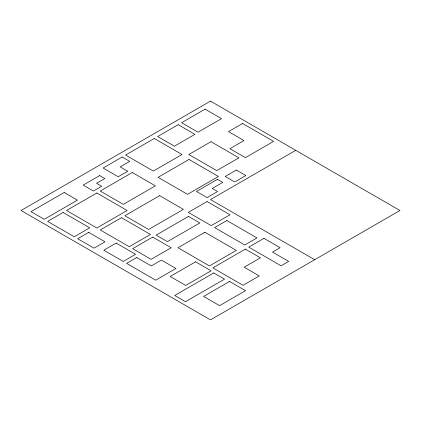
<?xml version="1.0" encoding="UTF-8"?>
<svg xmlns="http://www.w3.org/2000/svg" width="421" height="421" viewBox="0 0 421 421"><rect width="100%" height="100%" fill="white"/><g stroke="black" fill="none" stroke-linecap="round" stroke-linejoin="round"><path stroke-width="0.63" d="M295.752 150.344L210.5 199.565L314.697 259.72M210.5 101.124L21.05 210.5L210.5 319.876L399.95 210.5L210.5 101.124M122.185 157.017L103.119 168.026L118.206 176.736L127.737 171.231L120.195 166.874L129.726 161.369L122.185 157.017M154.281 138.483L125.584 155.054L153.333 171.073L182.03 154.507L154.281 138.483M178.178 124.684L157.68 136.525L174.42 146.187L194.918 134.352L178.178 124.684M205.085 109.155L181.577 122.727L198.007 132.21L221.514 118.638L205.085 109.155M64.187 192.486L30.996 211.647L44.252 219.304L77.443 200.138L64.187 192.486M99.693 175.594L83.184 185.124L93.43 191.039L101.687 186.271L96.562 183.314L104.813 178.551L99.693 175.594M63.118 212.463L47.641 221.399L74.275 236.776L89.757 227.84L63.118 212.463M96.83 192.997L66.518 210.5L96.83 228.003L127.142 210.5L96.83 192.997M132.289 172.526L100.23 191.039L123.306 204.364L155.37 185.85L132.289 172.526M211.005 141.703L188.829 154.507L216.741 170.621L238.917 157.817L211.005 141.703M242.58 123.474L228.492 131.605L244.001 140.561L229.913 148.697L245.422 157.649L273.597 141.382L242.58 123.474M188.997 159.464L158.059 177.33L187.519 194.339L218.462 176.478L188.997 159.464M88.689 232.376L77.674 238.739L94.015 248.174L105.029 241.812L88.689 232.376M121.464 217.704L100.23 229.961L129.236 246.711L150.471 234.45L121.464 217.704M159.648 195.654L124.858 215.741L148.629 229.466L183.414 209.379L159.648 195.654M217.473 179.341L196.475 191.466L207.1 197.602L217.599 191.539L212.289 188.471L222.788 182.409L217.473 179.341M236.355 170.068L225.261 176.478L234.765 181.961L245.859 175.557L236.355 170.068M116.17 243.091L103.813 250.221L123.216 261.425L135.573 254.289L116.17 243.091M207.1 201.522L188.287 212.384L211.216 225.624L230.029 214.763L207.1 201.522M152.712 237.081L132.631 248.669L151.113 259.341L171.194 247.748L152.712 237.081M188.503 216.415L156.112 235.118L167.421 241.649L199.812 222.946L188.503 216.415M136.73 257.547L126.616 263.388L155.702 280.181L175.936 268.493L161.396 260.099L151.276 265.94L136.73 257.547M204.874 232.229L177.988 247.748L209.447 265.909L236.328 250.39L204.874 232.229M226.845 220.52L214.61 227.582L244.775 245.001L257.01 237.933L226.845 220.52M195.565 261.82L170.168 276.481L185.708 285.454L211.105 270.792L195.565 261.82M245.354 249.106L212.842 267.872L243.017 285.291L259.273 275.908L244.185 267.198L260.436 257.815L245.354 249.106M263.951 238.365L248.748 247.143L281.081 265.809L288.68 261.42L272.513 252.084L280.118 247.701L263.951 238.365M213.768 272.924L174.704 295.474L185.487 301.699L224.551 279.149L213.768 272.924M229.561 281.449L203.601 296.437L219.567 305.651L245.527 290.664L229.561 281.449"/></g></svg>
